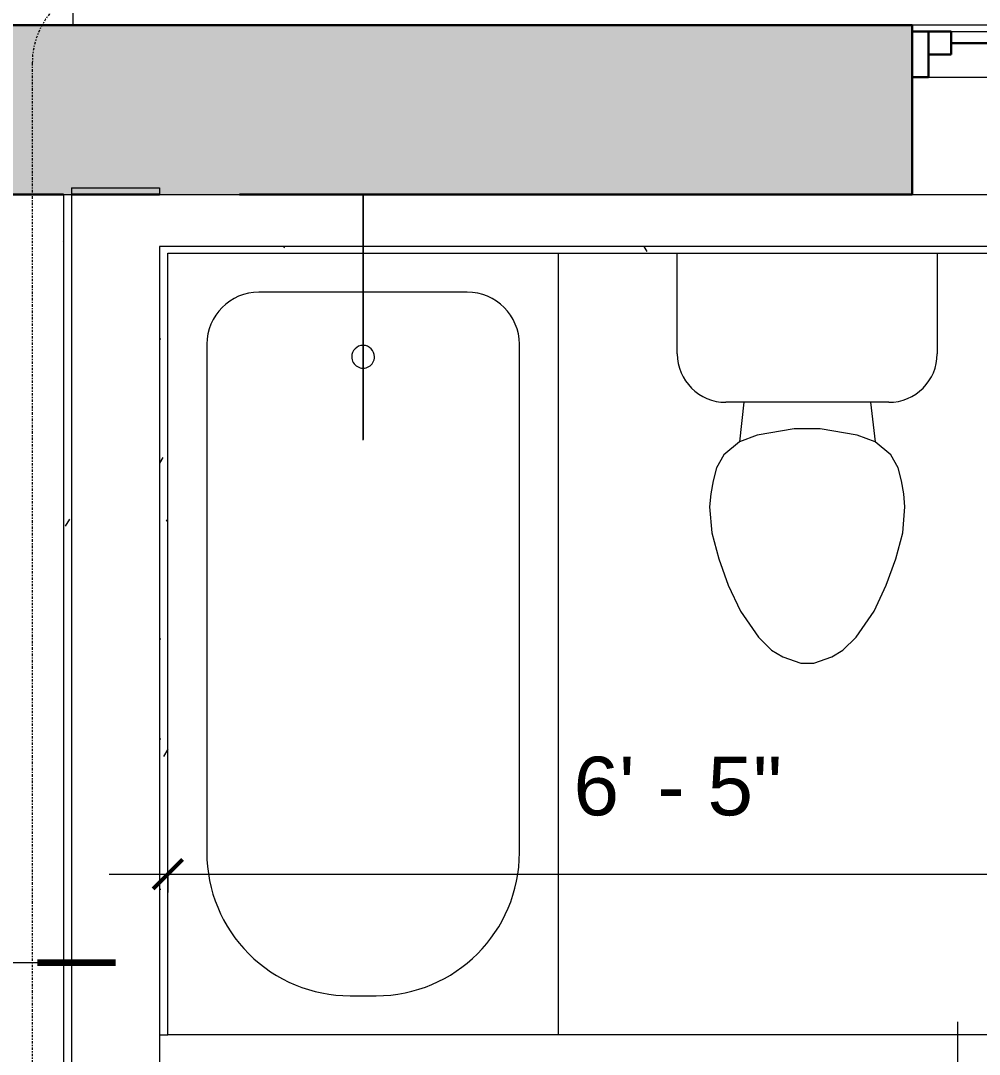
# Model space of a CAD drawing. Header units: inches. Extents: x -545 to 1083, y -2066 to -1239.
# Drawn here: x -113.8 to -40.2, y -1763.7 to -1684.4 of the extents above; entities that cross this region are included whole.
import ezdxf

# ---------------------------------------------------------------- set-up
doc = ezdxf.new("R2010")
doc.units = ezdxf.units.IN
doc.header["$MEASUREMENT"] = 0
doc.linetypes.add('Dash Dot 3_16_', pattern=[0.3125, 0.1875, -0.0625, 0, -0.0625])
for name, color, linetype, lineweight in [('A-ANNO-DIMS', 211, 'Continuous', 9), ('A-ANNO-DIMS-48', 211, 'Continuous', 9), ('A-ANNO-SYMB', 150, 'Continuous', 9), ('A-GLAZ', 151, 'Continuous', 18), ('A-ROOF', 132, 'Continuous', 18), ('A-WALL', 113, 'Continuous', 18), ('A-WALL-IDEN', 211, 'Continuous', 9), ('A-WALL-PATT', 111, 'Continuous', 18), ('G-IMPT', 8, 'Continuous', 9), ('I-WALL', 2, 'Continuous', 18), ('P-SANR-FIXT', 6, 'Continuous', 9)]:
    doc.layers.add(name, color=color, linetype=linetype, lineweight=lineweight)
doc.styles.add('Swis721 Lt BT', font='swissl.ttf', dxfattribs={"height": 4.5})
doc.dimstyles.new('OTJ_-_3_32__Linear__1_2__Tolerance', dxfattribs={"dimscale": 12, "dimtxt": 4.748918, "dimasz": 0.1875, "dimexe": 0.375, "dimexo": 0.25, "dimgap": 0.25, "dimtad": 1, "dimdec": 1, "dimrnd": 0.5, "dimzin": 3, "dimdsep": 46, "dimlunit": 4, "dimtxsty": 'Swis721 Lt BT', "dimblk1": 'OBLIQUE', "dimblk2": 'OBLIQUE', "dimsah": 1, "dimcen": 0.09, "dimdle": 0.375, "dimazin": 0, "dimtfac": 1, "dimtdec": 4, "dimtix": 1, "dimtmove": 0, "dimatfit": 3, "dimfxl": 1, "dimtvp": 1, "dimfrac": 2, "dimtolj": 1, "dimtzin": 0, "dimarcsym": 2})
pattern_1 = [(0, (0, 0), (15.36, 3.84), [0.634, -10.886, 0.634, -10.886, -61.44]), (0, (0, 0), (15.36, 3.84), [-23.04, 0.634, -22.406, 0.634, -10.886, -26.88]), (0, (0, 0), (15.36, 3.84), [-57.6, 0.634, -7.046, 0.634, -18.566]), (120, (5.76, 1.92), (-11.0055376, 11.38215), [0.634, -10.886, 0.634, -10.886, -61.44]), (120, (5.76, 1.92), (-11.0055376, 11.38215), [-23.04, 0.634, -22.406, 0.634, -10.886, -26.88]), (120, (5.76, 1.92), (-11.0055376, 11.38215), [-57.6, 0.634, -7.046, 0.634, -18.566]), (240, (7.68, 9.6), (-4.3544624, -15.22215), [0.634, -10.886, 0.634, -10.886, -61.44]), (240, (7.68, 9.6), (-4.3544624, -15.22215), [-23.04, 0.634, -22.406, 0.634, -10.886, -26.88]), (240, (7.68, 9.6), (-4.3544624, -15.22215), [-57.6, 0.634, -7.046, 0.634, -18.566])]

# ---------------------------------------------------------------- blocks, each defined once
blk = doc.blocks.new('Window-Double-Hung - 24_ x 44_-5956437-2ND FLOOR - CONSTRUCTION')
at = {"layer": 'A-GLAZ', "color": 8, "lineweight": 30}
for p, q in [((-12, 6.5), (-12, -6.5)), ((12, -6.5), (12, 6.5)), ((-12, 6), (-9, 6)), ((-10.75, 6), (-10.75, 2.5)), ((-9, 6), (-9, 4.25)), ((9, 6), (12, 6)), ((9, 6), (9, 4.25)), ((10.75, 6), (10.75, 2.5)), ((-9, 5.125), (9, 5.125)), ((-10.75, 4.25), (-9, 4.25)), ((10.75, 4.25), (9, 4.25)), ((-12, 2.5), (-10.75, 2.5)), ((10.75, 2.5), (12, 2.5))]:
    blk.add_line(p, q, dxfattribs=at)
at = {"layer": 'A-GLAZ'}
for p, q in [((12, 6.5), (-12, 6.5)), ((-12, -6.5), (12, -6.5))]:
    blk.add_line(p, q, dxfattribs=at)
at = {"layer": 'A-GLAZ', "lineweight": 9}
for p, q in [((-9, 6), (9, 6)), ((-10.75, 2.5), (10.75, 2.5))]:
    blk.add_line(p, q, dxfattribs=at)
blk = doc.blocks.new('Toilet-Domestic-3D - Toilet-Domestic-3D-5197850-2ND FLOOR - CONSTRUCTION')
at = {"layer": 'P-SANR-FIXT'}
for p, q in [((-9.976, 11.75), (-9.976, 19.476)), ((9.976, 19.476), (9.976, 11.75)), ((6.25, 8.024), (-6.25, 8.024)), ((-4.862, 8.024), (-5.209, 5)), ((4.862, 8.024), (5.209, 5)), ((-1, 6), (-3.836, 5.5)), ((1, 6), (-1, 6)), ((3.836, 5.5), (1, 6)), ((-5.209, 5), (-6.401, 4)), ((-3.836, 5.5), (-5.209, 5)), ((5.209, 5), (3.836, 5.5)), ((6.401, 4), (5.209, 5)), ((-6.401, 4), (-6.968, 3)), ((6.968, 3), (6.401, 4)), ((-6.968, 3), (-7.236, 2)), ((7.236, 2), (6.968, 3)), ((-7.236, 2), (-7.413, 0.996)), ((7.413, 0.996), (7.236, 2)), ((-7.413, 0.996), (-7.5, 0)), ((7.5, 0), (7.413, 0.996)), ((-7.5, 0), (-7.326, -1.992)), ((7.326, -1.992), (7.5, 0)), ((-7.326, -1.992), (-6.788, -4)), ((6.788, -4), (7.326, -1.992)), ((-6.788, -4), (-6.06, -6)), ((6.06, -6), (6.788, -4)), ((-6.06, -6), (-5.127, -8)), ((5.127, -8), (6.06, -6)), ((-5.127, -8), (-3.74, -10)), ((3.74, -10), (5.127, -8)), ((-3.74, -10), (-2.74, -11)), ((2.74, -11), (3.74, -10)), ((-2.74, -11), (-1.874, -11.5)), ((1.874, -11.5), (2.74, -11)), ((-1.874, -11.5), (-0.5, -12)), ((0.5, -12), (1.874, -11.5)), ((-0.5, -12), (0.5, -12))]:
    blk.add_line(p, q, dxfattribs=at)
for centre, start, end in [((-6.25, 11.75), 180, 270), ((6.25, 11.75), 270, 360)]:
    blk.add_arc(centre, 3.726, start, end, dxfattribs=at)
blk = doc.blocks.new('Tub-Rectangular-3D - Tub-Rectangular-3D-5736827-2ND FLOOR - CONSTRUCTION')
at = {"layer": 'P-SANR-FIXT'}
for p, q in [((16.275, 34), (-43.725, 34)), ((2.275, 31), (-36.725, 31)), ((-40.725, 27), (-40.725, 11)), ((13.275, 18), (13.275, 20)), ((-36.725, 7), (2.275, 7))]:
    blk.add_line(p, q, dxfattribs=at)
for centre, radius, start, end in [((-36.725, 27), 4, 90, 180), ((2.275, 20), 11, 360, 90), ((-35.768, 19), 0.875, 90, 270), ((-35.768, 19), 0.875, 270, 90), ((2.275, 18), 11, 270, 0), ((-36.725, 11), 4, 180, 270)]:
    blk.add_arc(centre, radius, start, end, dxfattribs=at)
blk = doc.blocks.new('Family1 - Shower head - side view_dwg-5853304-2ND FLOOR - CONSTRUCTION')
at = {"layer": 'G-IMPT'}
for p, q in [((114.065, 0), (119.762, 0)), ((114.065, 0), (114.104, 0)), ((114.065, 0), (119.762, 0)), ((119.723, 0), (114.104, 0)), ((116.244, 0), (116.245, 0)), ((116.244, 0), (116.303, 0)), ((116.284, 0), (116.244, 0)), ((116.245, 0), (116.244, 0)), ((116.244, 0), (116.244, 0)), ((116.244, 0), (116.244, 0)), ((116.245, 0), (116.246, 0)), ((116.245, 0), (116.245, 0)), ((116.245, 0), (116.245, 0)), ((116.245, 0), (116.245, 0)), ((116.245, 0), (116.245, 0)), ((116.245, 0), (116.245, 0)), ((116.245, 0), (116.245, 0)), ((116.245, 0), (116.245, 0)), ((116.245, 0), (116.245, 0)), ((116.246, 0), (116.245, 0)), ((116.246, 0), (116.246, 0)), ((116.246, 0), (116.246, 0)), ((116.303, 0), (116.304, 0)), ((116.304, 0), (116.303, 0)), ((116.304, 0), (116.303, 0)), ((116.343, 0), (116.303, 0)), ((116.307, 0), (116.304, 0)), ((116.31, 0), (116.306, 0)), ((116.319, 0), (116.306, 0)), ((116.313, 0), (116.308, 0)), ((116.319, 0), (116.311, 0)), ((116.318, 0), (116.319, 0)), ((116.441, 0), (116.441, 0)), ((116.442, 0), (116.441, 0)), ((116.442, 0), (116.441, 0)), ((116.441, 0), (116.441, 0)), ((116.441, 0), (116.441, 0)), ((116.441, 0), (116.442, 0)), ((116.441, 0), (116.442, 0)), ((116.441, 0), (116.441, 0)), ((116.441, 0), (116.441, 0)), ((116.444, 0), (116.441, 0)), ((116.441, 0), (116.441, 0)), ((116.441, 0), (117.386, 0)), ((116.461, 0), (116.441, 0)), ((116.441, 0), (116.465, 0)), ((116.441, 0), (116.465, 0)), ((116.442, 0), (116.442, 0)), ((116.442, 0), (116.442, 0)), ((116.442, 0), (116.442, 0)), ((116.442, 0), (116.442, 0)), ((116.442, 0), (116.442, 0)), ((116.442, 0), (116.443, 0)), ((116.443, 0), (116.442, 0)), ((116.442, 0), (116.443, 0)), ((116.443, 0), (116.442, 0)), ((116.444, 0), (116.443, 0)), ((116.444, 0), (116.443, 0)), ((116.443, 0), (116.444, 0)), ((116.443, 0), (116.444, 0)), ((116.444, 0), (116.443, 0)), ((116.444, 0), (116.443, 0)), ((116.445, 0), (116.443, 0)), ((116.444, 0), (116.444, 0)), ((116.444, 0), (116.445, 0)), ((116.444, 0), (116.444, 0)), ((116.444, 0), (116.444, 0)), ((116.444, 0), (116.444, 0)), ((116.444, 0), (116.444, 0)), ((116.445, 0), (116.444, 0)), ((116.444, 0), (116.444, 0)), ((116.444, 0), (116.445, 0)), ((116.445, 0), (116.444, 0)), ((116.448, 0), (116.445, 0)), ((116.445, 0), (116.446, 0)), ((116.445, 0), (116.445, 0)), ((116.445, 0), (116.445, 0)), ((116.449, 0), (116.446, 0)), ((116.447, 0), (116.446, 0)), ((116.446, 0), (116.447, 0)), ((116.448, 0), (116.446, 0)), ((116.447, 0), (116.448, 0)), ((116.448, 0), (116.447, 0)), ((116.447, 0), (116.447, 0)), ((116.447, 0), (116.447, 0)), ((116.447, 0), (116.448, 0)), ((116.448, 0), (116.447, 0)), ((116.449, 0), (116.447, 0)), ((116.447, 0), (116.454, 0)), ((116.448, 0), (116.449, 0)), ((116.448, 0), (116.449, 0)), ((116.449, 0), (116.448, 0)), ((116.448, 0), (116.448, 0)), ((116.448, 0), (116.448, 0)), ((116.449, 0), (116.448, 0)), ((116.448, 0), (116.448, 0)), ((116.448, 0), (116.448, 0)), ((116.448, 0), (116.449, 0)), ((116.449, 0), (116.448, 0)), ((116.448, 0), (116.448, 0)), ((116.448, 0), (116.448, 0)), ((116.448, 0), (116.449, 0)), ((116.449, 0), (116.45, 0)), ((116.451, 0), (116.449, 0)), ((116.451, 0), (116.449, 0)), ((116.449, 0), (116.451, 0)), ((116.451, 0), (116.449, 0)), ((116.449, 0), (116.451, 0)), ((116.455, 0), (116.449, 0)), ((116.449, 0), (116.455, 0)), ((116.454, 0), (116.449, 0)), ((116.45, 0), (116.452, 0)), ((116.452, 0), (116.451, 0)), ((116.452, 0), (116.451, 0)), ((116.451, 0), (116.452, 0)), ((116.451, 0), (116.452, 0)), ((116.454, 0), (116.452, 0)), ((116.452, 0), (116.453, 0)), ((116.453, 0), (116.452, 0)), ((116.452, 0), (116.453, 0)), ((116.452, 0), (116.453, 0)), ((116.453, 0), (116.452, 0)), ((116.453, 0), (116.453, 0)), ((116.454, 0), (116.453, 0)), ((116.454, 0), (116.453, 0)), ((116.453, 0), (116.453, 0)), ((116.453, 0), (116.455, 0)), ((116.455, 0), (116.453, 0)), ((116.453, 0), (116.455, 0)), ((116.453, 0), (116.455, 0)), ((116.455, 0), (116.453, 0)), ((116.456, 0), (116.454, 0)), ((116.454, 0), (116.456, 0)), ((116.456, 0), (116.454, 0)), ((116.455, 0), (116.456, 0)), ((116.455, 0), (116.457, 0)), ((116.455, 0), (116.455, 0)), ((116.455, 0), (116.455, 0)), ((116.456, 0), (116.455, 0)), ((116.455, 0), (116.456, 0)), ((116.455, 0), (116.455, 0)), ((116.455, 0), (116.455, 0)), ((116.456, 0), (116.455, 0)), ((116.455, 0), (116.456, 0)), ((116.456, 0), (116.455, 0)), ((116.455, 0), (116.456, 0)), ((116.455, 0), (116.457, 0)), ((116.456, 0), (116.456, 0)), ((116.456, 0), (116.457, 0)), ((116.456, 0), (116.457, 0)), ((116.457, 0), (116.456, 0)), ((116.457, 0), (116.456, 0)), ((116.456, 0), (116.457, 0)), ((116.457, 0), (116.456, 0)), ((116.456, 0), (116.457, 0)), ((116.456, 0), (116.458, 0)), ((116.458, 0), (116.456, 0)), ((116.456, 0), (116.458, 0)), ((116.457, 0), (116.458, 0)), ((116.458, 0), (116.457, 0)), ((116.457, 0), (116.458, 0)), ((116.457, 0), (116.457, 0)), ((116.457, 0), (116.457, 0)), ((116.457, 0), (116.459, 0)), ((116.459, 0), (116.458, 0)), ((116.458, 0), (116.459, 0)), ((116.459, 0), (116.458, 0)), ((116.459, 0), (116.459, 0)), ((116.459, 0), (116.459, 0)), ((116.46, 0), (116.459, 0)), ((116.461, 0), (116.459, 0)), ((116.459, 0), (116.459, 0)), ((116.459, 0), (116.459, 0)), ((116.463, 0), (116.461, 0)), ((116.461, 0), (116.463, 0)), ((116.462, 0), (116.463, 0)), ((116.463, 0), (116.463, 0)), ((116.463, 0), (116.463, 0)), ((116.463, 0), (116.464, 0)), ((116.466, 0), (116.463, 0)), ((116.463, 0), (116.467, 0)), ((116.464, 0), (116.465, 0)), ((116.465, 0), (116.466, 0)), ((117.362, 0), (116.465, 0)), ((116.466, 0), (116.473, 0)), ((116.47, 0), (116.467, 0)), ((116.47, 0), (116.467, 0)), ((116.467, 0), (116.476, 0)), ((116.47, 0), (116.467, 0)), ((116.47, 0), (116.473, 0)), ((116.47, 0), (116.473, 0)), ((116.47, 0), (116.474, 0)), ((116.474, 0), (116.47, 0)), ((116.473, 0), (116.478, 0)), ((116.478, 0), (116.473, 0)), ((116.485, 0), (116.476, 0)), ((116.488, 0), (116.478, 0)), ((116.478, 0), (116.481, 0)), ((116.482, 0), (116.481, 0)), ((116.482, 0), (116.481, 0)), ((116.484, 0), (116.482, 0)), ((116.484, 0), (116.482, 0)), ((116.487, 0), (116.484, 0)), ((116.487, 0), (116.484, 0)), ((116.485, 0), (116.492, 0)), ((116.487, 0), (116.49, 0)), ((116.492, 0), (116.488, 0)), ((116.49, 0), (116.491, 0)), ((116.49, 0), (116.492, 0)), ((116.491, 0), (116.493, 0)), ((116.492, 0), (116.494, 0)), ((116.493, 0), (116.493, 0)), ((116.493, 0), (116.497, 0)), ((116.494, 0), (116.496, 0)), ((116.496, 0), (116.497, 0)), ((116.497, 0), (116.497, 0)), ((117.319, 0), (116.507, 0)), ((118.291, 0), (116.507, 0)), ((118.291, 0), (116.507, 0)), ((117.319, 0), (116.507, 0)), ((116.511, 0), (117.316, 0)), ((116.539, 0), (116.511, 0)), ((116.539, 0), (116.511, 0)), ((116.539, 0), (116.536, 0)), ((116.539, 0), (117.288, 0)), ((117.102, 0), (116.725, 0)), ((117.316, 0), (117.288, 0)), ((117.316, 0), (117.288, 0)), ((117.291, 0), (117.288, 0)), ((117.291, 0), (117.288, 0)), ((118.291, 0), (117.319, 0)), ((118.291, 0), (117.319, 0)), ((117.362, 0), (117.386, 0)), ((117.362, 0), (117.386, 0)), ((117.386, 0), (117.366, 0)), ((117.524, 0), (117.484, 0)), ((117.524, 0), (117.583, 0)), ((117.583, 0), (117.543, 0)), ((119.723, 0), (119.762, 0)), ((125.893, 0), (125.823, 0)), ((125.823, 0), (125.893, 0)), ((125.903, 0), (125.823, 0)), ((125.823, 0), (125.903, 0)), ((125.823, 0), (125.853, 0)), ((125.853, 0), (125.823, 0)), ((125.835, 0), (125.823, 0)), ((126.801, 0), (125.823, 0)), ((125.823, 0), (125.854, 0)), ((126.65, 0), (125.835, 0)), ((125.854, 0), (125.863, 0)), ((127.504, 0), (125.893, 0)), ((125.893, 0), (127.615, 0)), ((126.801, 0), (125.903, 0)), ((127.512, 0), (125.903, 0)), ((126.801, 0), (126.65, 0)), ((128.413, 0), (126.801, 0)), ((128.413, 0), (126.801, 0)), ((127.504, 0), (127.615, 0)), ((127.504, 0), (127.574, 0)), ((127.803, 0), (127.512, 0)), ((127.53, 0), (127.52, 0)), ((127.52, 0), (127.53, 0)), ((127.52, 0), (127.53, 0)), ((127.53, 0), (127.52, 0)), ((127.52, 0), (127.53, 0)), ((127.53, 0), (127.52, 0)), ((127.53, 0), (127.52, 0)), ((127.53, 0), (127.61, 0)), ((127.61, 0), (127.53, 0)), ((127.61, 0), (127.53, 0)), ((127.53, 0), (127.61, 0)), ((127.53, 0), (127.61, 0)), ((127.53, 0), (127.61, 0)), ((127.553, 0), (127.544, 0)), ((127.574, 0), (127.544, 0)), ((127.544, 0), (127.56, 0)), ((127.544, 0), (127.581, 0)), ((127.556, 0), (127.553, 0)), ((127.561, 0), (127.556, 0)), ((127.56, 0), (127.567, 0)), ((127.565, 0), (127.561, 0)), ((127.568, 0), (127.565, 0)), ((127.567, 0), (127.573, 0)), ((127.571, 0), (127.568, 0)), ((127.572, 0), (127.571, 0)), ((127.574, 0), (127.572, 0)), ((127.573, 0), (127.581, 0)), ((127.574, 0), (127.686, 0)), ((127.803, 0), (127.581, 0)), ((127.62, 0), (127.61, 0)), ((127.61, 0), (127.62, 0)), ((127.618, 0), (127.61, 0)), ((127.618, 0), (127.61, 0)), ((127.61, 0), (127.618, 0)), ((127.686, 0), (127.615, 0)), ((127.62, 0), (127.618, 0)), ((127.62, 0), (127.618, 0)), ((127.618, 0), (127.62, 0)), ((127.62, 0), (128.413, 0)), ((127.62, 0), (128.413, 0)), ((128.413, 0), (127.62, 0)), ((127.62, 0), (127.98, 0)), ((127.98, 0), (127.62, 0)), ((127.62, 0), (127.98, 0)), ((127.657, 0), (127.686, 0)), ((127.657, 0), (127.667, 0)), ((127.667, 0), (127.67, 0)), ((127.67, 0), (127.675, 0)), ((127.675, 0), (127.679, 0)), ((127.679, 0), (127.682, 0)), ((127.682, 0), (127.684, 0)), ((127.684, 0), (127.686, 0)), ((127.686, 0), (127.687, 0)), ((127.687, 0), (127.686, 0)), ((127.687, 0), (127.687, 0)), ((128.413, 0), (127.803, 0)), ((128.061, 0), (127.98, 0)), ((127.98, 0), (128.02, 0)), ((128.02, 0), (127.98, 0)), ((127.992, 0), (127.98, 0)), ((127.993, 0), (127.997, 0)), ((128.002, 0), (127.995, 0)), ((128.006, 0), (128.002, 0)), ((128.004, 0), (128.008, 0)), ((128.011, 0), (128.006, 0)), ((128.014, 0), (128.011, 0)), ((128.013, 0), (128.016, 0)), ((128.018, 0), (128.014, 0)), ((128.016, 0), (128.019, 0)), ((128.019, 0), (128.02, 0)), ((128.02, 0), (128.019, 0)), ((128.061, 0), (128.413, 0)), ((132.613, 0), (132.673, 0)), ((132.673, 0), (132.613, 0)), ((132.673, 0), (132.913, 0)), ((132.913, 0), (132.673, 0))]:
    blk.add_line(p, q, dxfattribs=at)
at = {"layer": 'G-IMPT', "flags": 128}
for points in [[(116.687, 0), (116.431, 0), (116.244, 0)], [(116.244, 0), (116.574, 0), (116.687, 0)], [(116.244, 0), (116.244, 0), (116.244, 0)], [(116.284, 0), (116.402, 0), (116.694, 0), (117.133, 0)], [(116.284, 0), (116.303, 0), (116.418, 0), (116.916, 0), (116.913, 0), (116.285, 0)], [(117.524, 0), (117.323, 0), (116.917, 0), (116.913, 0), (116.504, 0), (116.303, 0)], [(116.313, 0), (116.304, 0), (116.304, 0)], [(116.304, 0), (116.304, 0), (116.319, 0)], [(116.304, 0), (116.319, 0), (116.318, 0), (116.319, 0)], [(116.318, 0), (116.318, 0), (116.304, 0), (116.304, 0), (116.304, 0)], [(116.304, 0), (116.304, 0), (116.308, 0), (116.318, 0), (116.319, 0)], [(116.913, 0), (116.916, 0), (117.169, 0), (117.425, 0), (117.478, 0), (117.524, 0), (117.478, 0), (117.425, 0), (117.169, 0), (116.913, 0), (116.305, 0), (116.349, 0), (116.402, 0), (116.658, 0), (116.913, 0), (116.916, 0)], [(116.344, 0), (116.917, 0), (117.291, 0), (117.395, 0), (117.398, 0), (117.484, 0), (117.398, 0), (117.394, 0), (117.291, 0), (116.913, 0), (116.917, 0), (116.536, 0), (116.434, 0), (116.429, 0), (116.343, 0)], [(116.444, 0), (116.441, 0), (116.444, 0)], [(116.442, 0), (116.442, 0), (116.441, 0), (116.441, 0)], [(116.444, 0), (116.448, 0), (116.441, 0)], [(116.441, 0), (116.441, 0), (116.443, 0)], [(116.443, 0), (116.444, 0), (116.441, 0), (116.445, 0), (116.444, 0), (116.441, 0)], [(116.725, 0), (116.52, 0), (116.441, 0)], [(116.463, 0), (116.459, 0), (116.454, 0), (116.453, 0), (116.451, 0), (116.453, 0), (116.457, 0), (116.46, 0), (116.466, 0), (116.459, 0), (116.457, 0), (116.451, 0)], [(116.453, 0), (116.454, 0), (116.461, 0), (116.463, 0)], [(116.461, 0), (116.498, 0), (116.519, 0), (116.781, 0), (116.519, 0), (116.498, 0), (116.461, 0)], [(116.47, 0), (116.473, 0), (116.47, 0), (116.473, 0)], [(116.481, 0), (116.487, 0), (116.49, 0)], [(116.781, 0), (117.046, 0), (117.308, 0), (117.329, 0), (117.366, 0), (117.329, 0), (117.327, 0), (117.308, 0), (117.046, 0)], [(116.916, 0), (117.409, 0), (117.524, 0), (117.542, 0), (117.524, 0), (117.409, 0), (116.916, 0)], [(117.386, 0), (117.307, 0), (117.102, 0)], [(117.543, 0), (117.425, 0), (117.133, 0)], [(117.14, 0), (117.253, 0), (117.583, 0)], [(117.583, 0), (117.396, 0), (117.14, 0)], [(127.657, 0), (127.615, 0), (125.893, 0), (125.853, 0)], [(125.853, 0), (125.869, 0), (125.893, 0)], [(127.504, 0), (125.903, 0), (125.893, 0), (125.903, 0), (127.504, 0), (127.513, 0), (127.521, 0), (127.531, 0), (127.512, 0)], [(127.531, 0), (127.544, 0), (127.544, 0)], [(127.98, 0), (127.62, 0), (127.618, 0), (127.61, 0)], [(127.61, 0), (127.618, 0), (127.62, 0), (127.98, 0)], [(127.62, 0), (127.98, 0), (128.02, 0), (128.061, 0)], [(128.061, 0), (128.02, 0), (127.98, 0)], [(132.913, 0), (132.673, 0), (132.637, 0), (132.613, 0)], [(132.613, 0), (132.637, 0), (132.673, 0)]]:
    blk.add_lwpolyline(points, dxfattribs=at)
for points in [[(116.465, 0), (116.511, 0)], [(116.507, 0), (116.519, 0)], [(117.319, 0), (117.308, 0)], [(117.362, 0), (117.316, 0)], [(118.291, 0), (132.253, 0), (132.613, 0), (132.253, 0)], [(118.291, 0), (132.253, 0), (132.613, 0), (132.253, 0)], [(127.61, 0), (127.53, 0)], [(127.803, 0), (128.413, 0)], [(128.413, 0), (128.061, 0), (127.98, 0), (128.061, 0)], [(132.913, 0), (132.673, 0)]]:
    blk.add_lwpolyline(points, close=True, dxfattribs=at)
at = {"layer": 'G-IMPT'}
for points, knots in [([(116.304, 0), (116.304, 0), (116.304, 0), (116.304, 0), (116.304, 0), (116.304, 0), (116.304, 0), (116.304, 0), (116.304, 0), (116.304, 0), (116.304, 0), (116.304, 0), (116.304, 0), (116.304, 0), (116.304, 0), (116.304, 0), (116.304, 0)], [0, 0, 0, 0, 0.2, 0.3, 0.35, 0.4, 0.45, 0.5, 0.55, 0.6, 0.7, 0.75, 0.8, 0.85, 0.9, 1, 1, 1, 1]), ([(116.304, 0), (116.304, 0), (116.304, 0), (116.304, 0), (116.304, 0), (116.304, 0), (116.304, 0), (116.304, 0), (116.304, 0), (116.304, 0), (116.304, 0), (116.304, 0), (116.304, 0), (116.304, 0), (116.304, 0), (116.304, 0), (116.304, 0)], [0, 0, 0, 0, 0.2, 0.3, 0.35, 0.4, 0.45, 0.5, 0.55, 0.6, 0.7, 0.75, 0.8, 0.85, 0.9, 1, 1, 1, 1]), ([(116.304, 0), (116.304, 0), (116.304, 0), (116.304, 0), (116.304, 0), (116.304, 0), (116.304, 0), (116.304, 0), (116.304, 0), (116.304, 0), (116.304, 0)], [0, 0, 0, 0, 0.1, 0.2, 0.25, 0.3, 0.35, 0.4, 0.45, 0.5, 0.5, 0.5, 0.5]), ([(116.304, 0), (116.304, 0), (116.304, 0), (116.304, 0), (116.304, 0), (116.304, 0), (116.304, 0), (116.304, 0), (116.304, 0), (116.304, 0), (116.304, 0)], [0, 0, 0, 0, 0.1, 0.2, 0.25, 0.3, 0.35, 0.4, 0.45, 0.5, 0.5, 0.5, 0.5]), ([(116.317, 0), (116.317, 0), (116.317, 0), (116.318, 0), (116.318, 0), (116.318, 0), (116.318, 0), (116.318, 0), (116.318, 0), (116.318, 0), (116.318, 0), (116.318, 0), (116.318, 0), (116.318, 0), (116.318, 0), (116.318, 0), (116.318, 0)], [0, 0, 0, 0, 0.2, 0.3, 0.35, 0.4, 0.45, 0.5, 0.55, 0.6, 0.7, 0.75, 0.8, 0.85, 0.9, 1, 1, 1, 1]), ([(116.317, 0), (116.317, 0), (116.317, 0), (116.318, 0), (116.318, 0), (116.318, 0), (116.318, 0), (116.318, 0), (116.318, 0), (116.318, 0), (116.318, 0), (116.318, 0), (116.318, 0), (116.318, 0), (116.318, 0), (116.318, 0), (116.318, 0)], [0, 0, 0, 0, 0.2, 0.3, 0.35, 0.4, 0.45, 0.5, 0.55, 0.6, 0.7, 0.75, 0.8, 0.85, 0.9, 1, 1, 1, 1]), ([(116.318, 0), (116.318, 0), (116.318, 0), (116.318, 0), (116.318, 0), (116.318, 0), (116.318, 0), (116.318, 0), (116.318, 0), (116.318, 0), (116.318, 0), (116.318, 0), (116.318, 0), (116.318, 0), (116.318, 0), (116.318, 0), (116.318, 0), (116.318, 0), (116.318, 0), (116.318, 0)], [0, 0, 0, 0, 0.1, 0.2, 0.25, 0.3, 0.35, 0.4, 0.45, 0.5, 0.55, 0.6, 0.7, 0.75, 0.8, 0.85, 0.9, 0.95, 1, 1, 1, 1]), ([(116.318, 0), (116.318, 0), (116.318, 0), (116.318, 0), (116.318, 0), (116.318, 0), (116.318, 0), (116.318, 0), (116.318, 0), (116.318, 0), (116.318, 0), (116.318, 0), (116.318, 0), (116.318, 0), (116.318, 0), (116.318, 0), (116.318, 0), (116.318, 0), (116.318, 0), (116.318, 0)], [0, 0, 0, 0, 0.1, 0.2, 0.25, 0.3, 0.35, 0.4, 0.45, 0.5, 0.55, 0.6, 0.7, 0.75, 0.8, 0.85, 0.9, 0.95, 1, 1, 1, 1]), ([(116.384, 0), (116.384, 0), (116.384, 0), (116.384, 0), (116.383, 0), (116.383, 0), (116.383, 0), (116.382, 0), (116.381, 0), (116.379, 0), (116.376, 0), (116.373, 0), (116.369, 0), (116.364, 0), (116.359, 0), (116.353, 0), (116.348, 0), (116.343, 0), (116.339, 0), (116.336, 0), (116.333, 0), (116.331, 0), (116.329, 0), (116.328, 0), (116.328, 0), (116.327, 0), (116.327, 0), (116.327, 0), (116.327, 0), (116.327, 0), (116.326, 0), (116.326, 0), (116.326, 0), (116.326, 0), (116.326, 0)], [0, 0, 0, 0, 0.021739, 0.043478, 0.065217, 0.086957, 0.108696, 0.130435, 0.173913, 0.217391, 0.26087, 0.304348, 0.347826, 0.391304, 0.434783, 0.478261, 0.521739, 0.565217, 0.608696, 0.652174, 0.695652, 0.73913, 0.782609, 0.826087, 0.869565, 0.891304, 0.913043, 0.934783, 0.945652, 0.956522, 0.967391, 0.978261, 0.98913, 1, 1, 1, 1]), ([(116.326, 0), (116.326, 0), (116.326, 0), (116.326, 0), (116.326, 0), (116.327, 0), (116.327, 0), (116.327, 0), (116.327, 0), (116.328, 0), (116.329, 0), (116.331, 0), (116.333, 0), (116.335, 0), (116.339, 0), (116.343, 0), (116.348, 0), (116.353, 0), (116.358, 0), (116.364, 0), (116.368, 0), (116.372, 0), (116.375, 0), (116.378, 0), (116.38, 0), (116.382, 0), (116.382, 0), (116.383, 0), (116.383, 0), (116.383, 0), (116.384, 0), (116.384, 0), (116.384, 0), (116.384, 0), (116.384, 0), (116.384, 0)], [0, 0, 0, 0, 0.01087, 0.021739, 0.032609, 0.043478, 0.065217, 0.086957, 0.130435, 0.173913, 0.217391, 0.26087, 0.304348, 0.347826, 0.391304, 0.434783, 0.478261, 0.521739, 0.565217, 0.608696, 0.652174, 0.695652, 0.73913, 0.782609, 0.826087, 0.869565, 0.891304, 0.913043, 0.934783, 0.945652, 0.956522, 0.967391, 0.978261, 0.98913, 1, 1, 1, 1]), ([(116.375, 0), (116.375, 0), (116.375, 0), (116.374, 0), (116.374, 0), (116.374, 0), (116.373, 0), (116.372, 0), (116.371, 0), (116.369, 0), (116.367, 0), (116.363, 0), (116.36, 0), (116.356, 0), (116.352, 0), (116.348, 0), (116.344, 0), (116.34, 0), (116.337, 0), (116.335, 0), (116.334, 0), (116.333, 0), (116.332, 0), (116.332, 0), (116.332, 0), (116.332, 0), (116.332, 0), (116.331, 0), (116.331, 0), (116.331, 0), (116.331, 0)], [0, 0, 0, 0, 0.02381, 0.047619, 0.071429, 0.095238, 0.142857, 0.190476, 0.238095, 0.285714, 0.333333, 0.380952, 0.428571, 0.47619, 0.52381, 0.571429, 0.619048, 0.666667, 0.714286, 0.761905, 0.809524, 0.857143, 0.904762, 0.928571, 0.940476, 0.952381, 0.964286, 0.97619, 0.988095, 1, 1, 1, 1]), ([(116.331, 0), (116.331, 0), (116.331, 0), (116.331, 0), (116.331, 0), (116.331, 0), (116.332, 0), (116.332, 0), (116.332, 0), (116.332, 0), (116.332, 0), (116.332, 0), (116.333, 0), (116.333, 0), (116.334, 0), (116.335, 0), (116.337, 0), (116.339, 0), (116.342, 0), (116.345, 0), (116.348, 0), (116.352, 0), (116.356, 0), (116.36, 0), (116.364, 0), (116.367, 0), (116.369, 0), (116.371, 0), (116.372, 0), (116.373, 0), (116.374, 0), (116.374, 0), (116.374, 0), (116.374, 0), (116.375, 0), (116.375, 0), (116.375, 0), (116.375, 0)], [0, 0, 0, 0, 0.01, 0.02, 0.03, 0.04, 0.05, 0.06, 0.08, 0.1, 0.12, 0.16, 0.2, 0.24, 0.28, 0.32, 0.36, 0.4, 0.44, 0.48, 0.52, 0.56, 0.6, 0.64, 0.68, 0.72, 0.76, 0.8, 0.84, 0.88, 0.92, 0.94, 0.96, 0.97, 0.98, 0.99, 1, 1, 1, 1]), ([(116.913, 0), (116.893, 0), (116.862, 0), (116.822, 0), (116.791, 0), (116.766, 0), (116.746, 0), (116.731, 0), (116.717, 0), (116.706, 0), (116.698, 0), (116.692, 0), (116.688, 0), (116.687, 0), (116.687, 0)], [0, 0, 0, 0, 0.250083, 0.375128, 0.500168, 0.625194, 0.687715, 0.750232, 0.812736, 0.8752, 0.906454, 0.937688, 0.968878, 1, 1, 1, 1]), ([(116.687, 0), (116.687, 0), (116.689, 0), (116.694, 0), (116.7, 0), (116.708, 0), (116.72, 0), (116.735, 0), (116.749, 0), (116.769, 0), (116.794, 0), (116.824, 0), (116.864, 0), (116.894, 0), (116.913, 0)], [0, 0, 0, 0, 0.030973, 0.062142, 0.093379, 0.124637, 0.187124, 0.249642, 0.312168, 0.374698, 0.499749, 0.624809, 0.749872, 1, 1, 1, 1]), ([(116.781, 0), (116.776, 0), (116.765, 0), (116.752, 0), (116.742, 0), (116.734, 0), (116.728, 0), (116.725, 0), (116.725, 0)], [0, 0, 0, 0, 0.250895, 0.501694, 0.627133, 0.752503, 0.877526, 1, 1, 1, 1]), ([(117.14, 0), (117.14, 0), (117.139, 0), (117.135, 0), (117.13, 0), (117.122, 0), (117.111, 0), (117.097, 0), (117.082, 0), (117.062, 0), (117.037, 0), (117.007, 0), (116.967, 0), (116.937, 0), (116.917, 0)], [0, 0, 0, 0, 0.031125, 0.062316, 0.093551, 0.124804, 0.187268, 0.249772, 0.312288, 0.374809, 0.499834, 0.624874, 0.749918, 1, 1, 1, 1]), ([(116.917, 0), (116.936, 0), (116.966, 0), (117.005, 0), (117.035, 0), (117.059, 0), (117.079, 0), (117.093, 0), (117.107, 0), (117.119, 0), (117.127, 0), (117.133, 0), (117.138, 0), (117.14, 0), (117.14, 0)], [0, 0, 0, 0, 0.250126, 0.375189, 0.500248, 0.625297, 0.687827, 0.750353, 0.81287, 0.875357, 0.906614, 0.937851, 0.96902, 1, 1, 1, 1]), ([(117.102, 0), (117.102, 0), (117.099, 0), (117.093, 0), (117.085, 0), (117.075, 0), (117.062, 0), (117.051, 0), (117.046, 0)], [0, 0, 0, 0, 0.122474, 0.247497, 0.372867, 0.498306, 0.749105, 1, 1, 1, 1]), ([(127.512, 0), (127.517, 0), (127.526, 0), (127.538, 0), (127.548, 0), (127.556, 0), (127.561, 0), (127.566, 0), (127.57, 0), (127.573, 0), (127.576, 0), (127.577, 0), (127.578, 0), (127.579, 0), (127.58, 0), (127.581, 0), (127.581, 0), (127.581, 0), (127.581, 0), (127.581, 0), (127.581, 0), (127.581, 0)], [0, 0, 0, 0, 0.194032, 0.381185, 0.553778, 0.632598, 0.705425, 0.771554, 0.830284, 0.881003, 0.923248, 0.941054, 0.956575, 0.969765, 0.9806, 0.989062, 0.995129, 0.997258, 0.998782, 0.999696, 1, 1, 1, 1]), ([(127.98, 0), (127.98, 0), (127.98, 0), (127.98, 0), (127.98, 0), (127.98, 0), (127.98, 0), (127.98, 0), (127.98, 0), (127.98, 0), (127.98, 0), (127.98, 0)], [0.95454545, 0.95454545, 0.95454545, 0.95454545, 0.95678676, 0.9698708, 0.9806208, 0.98901886, 0.9950481, 0.99717015, 0.99869613, 0.99962918, 1, 1, 1, 1]), ([(127.98, 0), (127.98, 0), (127.98, 0), (127.98, 0), (127.98, 0), (127.98, 0), (127.98, 0), (127.98, 0), (127.98, 0), (127.98, 0), (127.98, 0), (127.98, 0)], [0.95454545, 0.95454545, 0.95454545, 0.95454545, 0.95678927, 0.96987274, 0.98062216, 0.98901969, 0.9950485, 0.99717038, 0.99869623, 0.99962921, 1, 1, 1, 1]), ([(127.98, 0), (127.98, 0), (127.98, 0), (127.98, 0), (127.98, 0), (127.98, 0), (127.98, 0), (127.98, 0), (127.98, 0), (127.98, 0), (127.98, 0), (127.98, 0)], [0.95454545, 0.95454545, 0.95454545, 0.95454545, 0.95678905, 0.96987255, 0.98062201, 0.98901959, 0.99504845, 0.99717035, 0.99869622, 0.9996292, 1, 1, 1, 1]), ([(128.061, 0), (128.061, 0), (128.061, 0), (128.061, 0), (128.061, 0), (128.061, 0), (128.061, 0), (128.061, 0), (128.061, 0), (128.061, 0), (128.061, 0), (128.061, 0)], [0.95454545, 0.95454545, 0.95454545, 0.95454545, 0.95678927, 0.96987274, 0.98062216, 0.98901969, 0.9950485, 0.99717038, 0.99869623, 0.99962921, 1, 1, 1, 1])]:
    blk.add_open_spline(points, degree=3, knots=knots, dxfattribs=at)
blk = doc.blocks.new('Family1 - Family1-5853309-2ND FLOOR - CONSTRUCTION')
at = {"extrusion": (0, 0, -1), "zscale": -1}
blk.add_blockref('Family1 - Shower head - side view_dwg-5853304-2ND FLOOR - CONSTRUCTION', (-132.913, 0), dxfattribs=at)
blk = doc.blocks.new('DIMBLOCK2-2ND FLOOR - CONSTRUCTION')
at = {"layer": 'A-ANNO-DIMS-48'}
for p, q in [((-102.506, -1751.289), (-102.506, -1745.38)), ((-25.65, -1759.219), (-25.65, -1745.38)), ((-107.006, -1749.88), (-21.15, -1749.88)), ((-102.506, -1749.88), (-102.506, -1751.289)), ((-25.65, -1749.88), (-25.65, -1759.219))]:
    blk.add_line(p, q, dxfattribs=at)
at = {"layer": 'A-ANNO-DIMS-48', "lineweight": 50}
for p, q in [((-102.506, -1749.88), (-101.381, -1748.755)), ((-25.65, -1749.88), (-24.525, -1748.755)), ((-102.506, -1749.88), (-103.631, -1751.005)), ((-25.65, -1749.88), (-26.775, -1751.005))]:
    blk.add_line(p, q, dxfattribs=at)
at = {"layer": 'A-ANNO-DIMS-48', "color": 0, "insert": (-71.352, -1740.872), "char_height": 4.5, "width": 17.45793, "attachment_point": 1, "line_spacing_factor": 1.005062, "style": 'Swis721 Lt BT'}
blk.add_mtext('6\' - 5"', dxfattribs=at)
blk = doc.blocks.new('_Oblique')
at = {"color": 0, "linetype": 'ByBlock', "lineweight": -2}
blk.add_line((-0.5, -0.5), (0.5, 0.5), dxfattribs=at)
blk = doc.blocks.new('DIMBLOCK4-2ND FLOOR - CONSTRUCTION')
at = {"layer": 'A-ANNO-DIMS-48'}
for p, q in [((-41.862, -1796.423), (-41.862, -1761.219)), ((-40.453, -1765.719), (-46.362, -1765.719)), ((-41.862, -1765.719), (-40.453, -1765.719)), ((-40.453, -1791.923), (-46.362, -1791.923)), ((-41.862, -1791.923), (-40.453, -1791.923))]:
    blk.add_line(p, q, dxfattribs=at)
at = {"layer": 'A-ANNO-DIMS-48', "lineweight": 50}
for p, q in [((-41.862, -1765.719), (-42.987, -1764.594)), ((-41.862, -1765.719), (-40.737, -1766.844)), ((-41.862, -1791.923), (-42.987, -1790.798)), ((-41.862, -1791.923), (-40.737, -1793.048))]:
    blk.add_line(p, q, dxfattribs=at)
at = {"layer": 'A-ANNO-DIMS-48', "color": 0, "insert": (-50.87, -1786.095), "char_height": 4.5, "width": 17.45793, "attachment_point": 1, "rotation": 90, "line_spacing_factor": 1.005062, "style": 'Swis721 Lt BT'}
blk.add_mtext('2\' - 2"', dxfattribs=at)

msp = doc.modelspace()

# ---------------------------------------------------------------- hatches: boundary and pattern name
at = {"layer": 'A-WALL-PATT', "lineweight": 9}
h = msp.add_hatch(color=7, dxfattribs=at)
h.paths.add_polyline_path([(357.936, -1697.719), (357.936, -1684.719), (202.948, -1684.719), (202.948, -1697.719), (269.252, -1697.719)], flags=0)
h.paths.add_polyline_path([(126.011, -1697.719), (178.948, -1697.719), (178.948, -1684.719), (126.011, -1684.719), (126.011, -1696.249)], flags=0)
h.paths.add_polyline_path([(102.011, -1697.719), (102.011, -1684.719), (52.011, -1684.719), (52.011, -1697.719), (94.015, -1697.719)], flags=0)
h.paths.add_polyline_path([(15.195, -1697.719), (28.011, -1697.719), (28.011, -1684.719), (-21.357, -1684.719), (-21.357, -1697.719), (11.313, -1697.719)], flags=0)
h.paths.add_polyline_path([(-45.357, -1697.719), (-45.357, -1684.719), (-186.357, -1684.719), (-186.357, -1697.719), (-71.389, -1697.719)], flags=0)
h = msp.add_hatch(dxfattribs=at)
h.set_pattern_fill('FP_1', color=256, style=0, pattern_type=2)
h.set_pattern_definition(pattern_1)
h.paths.add_polyline_path([(-109.881, -1792.841), (-109.881, -1739.219), (-110.506, -1739.219), (-110.506, -1792.841)], flags=0)
h.paths.add_polyline_path([(-109.881, -1703.219), (-109.881, -1697.719), (-110.506, -1697.719), (-110.506, -1703.219)], flags=0)
h = msp.add_hatch(dxfattribs=at)
h.set_pattern_fill('FP_1', color=256, style=0, pattern_type=2)
h.set_pattern_definition(pattern_1)
h.paths.add_polyline_path([(-102.506, -1792.841), (-102.506, -1765.719), (-103.131, -1765.719), (-103.131, -1792.841)], flags=0)
h.paths.add_polyline_path([(-103.131, -1762.219), (-102.506, -1762.219), (-102.506, -1739.219), (-103.131, -1739.219), (-103.131, -1760.692)], flags=0)
h.paths.add_polyline_path([(-102.506, -1703.219), (-102.506, -1701.719), (-103.131, -1701.719), (-103.131, -1703.219)], flags=0)
h = msp.add_hatch(dxfattribs=at)
h.set_pattern_fill('FP_1', color=256, style=0, pattern_type=2)
h.set_pattern_definition(pattern_1)
h.paths.add_polyline_path([(15.195, -1702.219), (15.195, -1701.719), (-102.506, -1701.719), (-102.506, -1702.219), (11.313, -1702.219)], flags=0)
h = msp.add_hatch(dxfattribs=at)
h.set_pattern_fill('FP_1', color=256, style=0, pattern_type=2)
h.set_pattern_definition(pattern_1)
h.paths.add_polyline_path([(-109.881, -1739.219), (-109.881, -1703.219), (-110.506, -1703.219), (-110.506, -1739.219)], flags=0)
h = msp.add_hatch(dxfattribs=at)
h.set_pattern_fill('FP_1', color=256, style=0, pattern_type=2)
h.set_pattern_definition(pattern_1)
h.paths.add_polyline_path([(-102.506, -1739.219), (-102.506, -1703.219), (-103.131, -1703.219), (-103.131, -1739.219)], flags=0)

# ---------------------------------------------------------------- linework, layer by layer
at = {"layer": 'A-ANNO-SYMB', "linetype": 'Dash Dot 3_16_'}
msp.add_line((-112.902, -1687.621), (-112.902, -1790.81), dxfattribs=at)
msp.add_arc((-106.902, -1687.621), 6, 90, 180, dxfattribs=at)
at = {"layer": 'A-ROOF'}
msp.add_line((-109.754, -1684.719), (-109.754, -1550.366), dxfattribs=at)
at = {"layer": 'A-WALL', "color": 8, "lineweight": 30}
for p, q in [((-45.357, -1684.719), (-195.947, -1684.719)), ((-186.531, -1697.719), (-110.506, -1697.719)), ((-109.881, -1697.719), (-103.131, -1697.719)), ((-96.999, -1697.719), (-45.357, -1697.719))]:
    msp.add_line(p, q, dxfattribs=at)
at = {"layer": 'A-WALL', "color": 55}
for p, q in [((-110.506, -1697.719), (-109.881, -1697.719)), ((-103.131, -1697.719), (-96.999, -1697.719))]:
    msp.add_line(p, q, dxfattribs=at)
at = {"layer": 'A-WALL'}
for p, q in [((-109.881, -1697.219), (-109.881, -1792.841)), ((-103.131, -1697.219), (-103.131, -1697.719)), ((-103.131, -1701.719), (-103.131, -1792.841)), ((15.195, -1701.719), (-103.131, -1701.719)), ((-103.131, -1762.219), (-102.506, -1762.219))]:
    msp.add_line(p, q, dxfattribs=at)
at = {"layer": 'A-WALL-IDEN'}
msp.add_line((-106.506, -1756.701), (-130.506, -1756.701), dxfattribs=at)
at = {"layer": 'A-WALL-IDEN', "lineweight": 90}
msp.add_line((-106.506, -1756.701), (-112.506, -1756.701), dxfattribs=at)
at = {"layer": 'I-WALL'}
for p, q in [((-110.506, -1697.719), (-110.506, -1790.404)), ((-102.506, -1702.219), (15.195, -1702.219)), ((-102.506, -1762.219), (-102.506, -1702.219)), ((-25.65, -1762.219), (-102.506, -1762.219))]:
    msp.add_line(p, q, dxfattribs=at)
at = {"layer": 'I-WALL', "lineweight": 9}
msp.add_line((-109.881, -1697.219), (-103.131, -1697.219), dxfattribs=at)

# ---------------------------------------------------------------- block references
at = {"layer": 'A-GLAZ'}
msp.add_blockref('Window-Double-Hung - 24_ x 44_-5956437-2ND FLOOR - CONSTRUCTION', (-33.357, -1691.219), dxfattribs=at)
at = {"layer": 'P-SANR-FIXT'}
for name, p, rotation in [('Family1 - Family1-5853309-2ND FLOOR - CONSTRUCTION', (-87.506, -1697.719), 269.9999999999996), ('Tub-Rectangular-3D - Tub-Rectangular-3D-5736827-2ND FLOOR - CONSTRUCTION', (-106.506, -1745.944), 269.9999999999999)]:
    msp.add_blockref(name, p, dxfattribs=dict(at, rotation=rotation))
msp.add_blockref('Toilet-Domestic-3D - Toilet-Domestic-3D-5197850-2ND FLOOR - CONSTRUCTION', (-53.41, -1721.695), dxfattribs=at)

# ---------------------------------------------------------------- dimensions: what is measured, and where the dimension line sits
at = {"layer": 'A-ANNO-DIMS'}
dim = msp.add_linear_dim(base=(-25.65, -1749.88), p1=(-102.506, -1748.289), p2=(-25.65, -1762.219), dimstyle='OTJ_-_3_32__Linear__1_2__Tolerance', override={"dimpost": '<>', "dimfxl": 78.108014}, dxfattribs=at)
dim.commit()
dim.dimension.update_dxf_attribs({"geometry": 'DIMBLOCK2-2ND FLOOR - CONSTRUCTION', "text_midpoint": (-64.078, -1744.567)})
dim = msp.add_linear_dim(base=(-41.862, -1765.719), p1=(-43.453, -1791.923), p2=(-43.453, -1765.719), angle=90, dimstyle='OTJ_-_3_32__Linear__1_2__Tolerance', override={"dimpost": '<>', "dimfxl": 26.203931}, dxfattribs=at)
dim.commit()
dim.dimension.update_dxf_attribs({"geometry": 'DIMBLOCK4-2ND FLOOR - CONSTRUCTION', "text_midpoint": (-47.112, -1778.821)})

doc.saveas('drawing.dxf')
